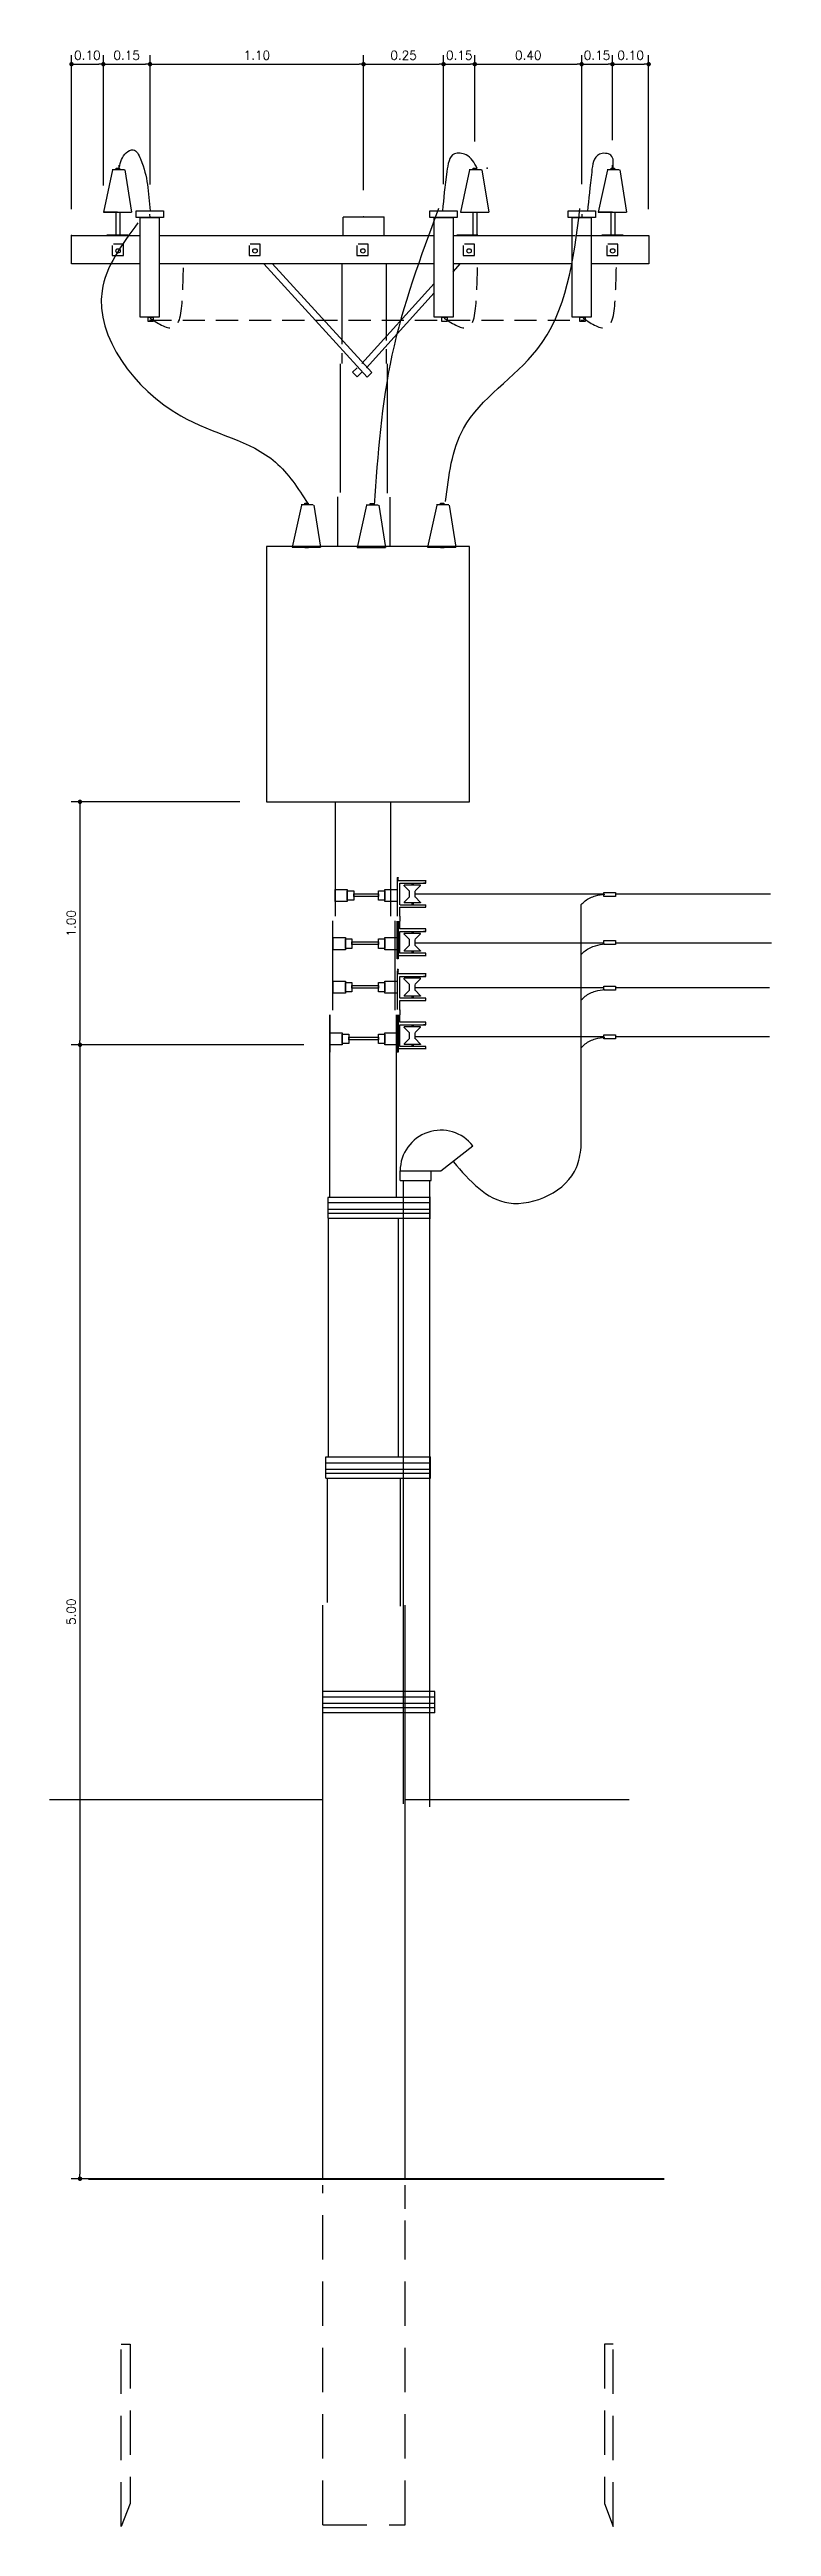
# Model space of a CAD drawing. Extents: x -0.8 to 7.3, y 0 to 28.
import ezdxf

# ---------------------------------------------------------------- set-up
doc = ezdxf.new("R2010")
doc.units = 0
doc.header["$MEASUREMENT"] = 0
for name, pattern in [('DASHDOT', [1, 0.5, -0.25, 0, -0.25]), ('DASHED', [0.75, 0.5, -0.25]), ('HIDDEN', [0.375, 0.25, -0.125])]:
    doc.linetypes.add(name, pattern=pattern)
doc.layers.get('0').update_dxf_attribs({"linetype": 'CONTINUOUS'})
doc.layers.get('DEFPOINTS').update_dxf_attribs({"linetype": 'CONTINUOUS'})
doc.layers.add('DETALHES', color=4, linetype='CONTINUOUS')
doc.styles.add('ROMANS', font='romans.shx')
doc.dimstyles.new('LINEAR', dxfattribs={"dimtxt": 0.1, "dimasz": 0.05, "dimexe": 0.1, "dimexo": 0.3, "dimgap": 0.05, "dimtad": 1, "dimtoh": 1, "dimzin": 1, "dimtxsty": 'ROMANS', "dimblk1": 'DOT', "dimblk2": 'DOT', "dimsah": 1, "dimcen": 0.09, "dimclrd": 1, "dimclre": 1, "dimclrt": 3, "dimazin": 3, "dimtfac": 1, "dimtofl": 0, "dimtmove": 0, "dimatfit": 3, "dimtolj": 1, "dimtzin": 1})

# ---------------------------------------------------------------- blocks, each defined once
blk = doc.blocks.new('_DOT')
at = {"color": 0, "linetype": 'BYBLOCK'}
blk.add_line((-0.5, 0), (-1, 0), dxfattribs=at)
at = {"color": 0, "linetype": 'BYBLOCK', "const_width": 0.5}
blk.add_lwpolyline([(-0.25, 0, 1), (0.25, 0, 1)], format="xyb", close=True, dxfattribs=at)
blk = doc.blocks.new('*D1')
at = {"color": 1, "linetype": 'BYBLOCK'}
for p, q in [((203.842, 145.436), (201.213, 145.436)), ((201.313, 145.386), (201.313, 132.666)), ((203.756, 132.616), (201.213, 132.616))]:
    blk.add_line(p, q, dxfattribs=at)
at = {"layer": 'DEFPOINTS', "color": 0, "linetype": 'BYBLOCK'}
for p in [(204.142, 145.436), (201.313, 132.616), (204.056, 132.616)]:
    blk.add_point(p, dxfattribs=at)
at = {"color": 1, "linetype": 'BYBLOCK', "xscale": 0.05, "yscale": 0.05, "zscale": 0.05}
for p, rotation in [((201.313, 145.436), 90), ((201.313, 132.616), 270)]:
    blk.add_blockref('_DOT', p, dxfattribs=dict(at, rotation=rotation))
at = {"color": 3, "linetype": 'BYBLOCK', "insert": (201.213, 139.026), "char_height": 0.1, "attachment_point": 5, "rotation": 90, "style": 'ROMANS'}
blk.add_mtext('\\A1;5.00', dxfattribs=at)
blk = doc.blocks.new('*D2')
at = {"color": 1, "linetype": 'BYBLOCK'}
for p, q in [((203.121, 148.184), (201.213, 148.184)), ((201.313, 148.134), (201.313, 145.486)), ((203.842, 145.436), (201.213, 145.436))]:
    blk.add_line(p, q, dxfattribs=at)
at = {"layer": 'DEFPOINTS', "color": 0, "linetype": 'BYBLOCK'}
for p in [(203.421, 148.184), (201.313, 145.436), (204.142, 145.436)]:
    blk.add_point(p, dxfattribs=at)
at = {"color": 1, "linetype": 'BYBLOCK', "xscale": 0.05, "yscale": 0.05, "zscale": 0.05}
for p, rotation in [((201.313, 148.184), 90), ((201.313, 145.436), 270)]:
    blk.add_blockref('_DOT', p, dxfattribs=dict(at, rotation=rotation))
at = {"color": 3, "linetype": 'BYBLOCK', "insert": (201.213, 146.81), "char_height": 0.1, "attachment_point": 5, "rotation": 90, "style": 'ROMANS'}
blk.add_mtext('\\A1;1.00', dxfattribs=at)
blk = doc.blocks.new('*D4')
at = {"color": 1, "linetype": 'BYBLOCK'}
for p, q in [((201.577, 155.152), (201.577, 156.624)), ((202.105, 155.165), (202.105, 156.624)), ((201.627, 156.524), (202.055, 156.524))]:
    blk.add_line(p, q, dxfattribs=at)
at = {"layer": 'DEFPOINTS', "color": 0, "linetype": 'BYBLOCK'}
for p in [(202.105, 156.524), (201.577, 154.852), (202.105, 154.865)]:
    blk.add_point(p, dxfattribs=at)
at = {"color": 1, "linetype": 'BYBLOCK', "xscale": 0.05, "yscale": 0.05, "zscale": 0.05, "rotation": 180}
blk.add_blockref('_DOT', (201.577, 156.524), dxfattribs=at)
at = {"color": 1, "linetype": 'BYBLOCK', "xscale": 0.05, "yscale": 0.05, "zscale": 0.05}
blk.add_blockref('_DOT', (202.105, 156.524), dxfattribs=at)
at = {"color": 3, "linetype": 'BYBLOCK', "insert": (201.841, 156.624), "char_height": 0.1, "attachment_point": 5, "style": 'ROMANS'}
blk.add_mtext('\\A1;0.15', dxfattribs=at)
blk = doc.blocks.new('*D5')
at = {"color": 1, "linetype": 'BYBLOCK'}
for p, q in [((201.217, 154.885), (201.217, 156.624)), ((201.577, 155.152), (201.577, 156.624)), ((201.267, 156.524), (201.527, 156.524))]:
    blk.add_line(p, q, dxfattribs=at)
at = {"layer": 'DEFPOINTS', "color": 0, "linetype": 'BYBLOCK'}
for p in [(201.577, 156.524), (201.577, 154.852), (201.217, 154.585)]:
    blk.add_point(p, dxfattribs=at)
at = {"color": 1, "linetype": 'BYBLOCK', "xscale": 0.05, "yscale": 0.05, "zscale": 0.05, "rotation": 180}
blk.add_blockref('_DOT', (201.217, 156.524), dxfattribs=at)
at = {"color": 1, "linetype": 'BYBLOCK', "xscale": 0.05, "yscale": 0.05, "zscale": 0.05}
blk.add_blockref('_DOT', (201.577, 156.524), dxfattribs=at)
at = {"color": 3, "linetype": 'BYBLOCK', "insert": (201.397, 156.624), "char_height": 0.1, "attachment_point": 5, "style": 'ROMANS'}
blk.add_mtext('\\A1;0.10', dxfattribs=at)
blk = doc.blocks.new('*D7')
at = {"color": 1, "linetype": 'BYBLOCK'}
for p, q in [((205.775, 155.648), (205.775, 156.624)), ((206.983, 155.167), (206.983, 156.624)), ((205.825, 156.524), (206.933, 156.524))]:
    blk.add_line(p, q, dxfattribs=at)
at = {"layer": 'DEFPOINTS', "color": 0, "linetype": 'BYBLOCK'}
for p in [(206.983, 156.524), (205.775, 155.348), (206.983, 154.867)]:
    blk.add_point(p, dxfattribs=at)
at = {"color": 1, "linetype": 'BYBLOCK', "xscale": 0.05, "yscale": 0.05, "zscale": 0.05, "rotation": 180}
blk.add_blockref('_DOT', (205.775, 156.524), dxfattribs=at)
at = {"color": 1, "linetype": 'BYBLOCK', "xscale": 0.05, "yscale": 0.05, "zscale": 0.05}
blk.add_blockref('_DOT', (206.983, 156.524), dxfattribs=at)
at = {"color": 3, "linetype": 'BYBLOCK', "insert": (206.379, 156.624), "char_height": 0.1, "attachment_point": 5, "style": 'ROMANS'}
blk.add_mtext('\\A1;0.40', dxfattribs=at)
blk = doc.blocks.new('*D9')
at = {"color": 1, "linetype": 'BYBLOCK'}
for p, q in [((204.518, 155.098), (204.518, 156.624)), ((205.422, 155.167), (205.422, 156.624)), ((204.568, 156.524), (205.372, 156.524))]:
    blk.add_line(p, q, dxfattribs=at)
at = {"layer": 'DEFPOINTS', "color": 0, "linetype": 'BYBLOCK'}
for p in [(205.422, 156.524), (204.518, 154.798), (205.422, 154.867)]:
    blk.add_point(p, dxfattribs=at)
at = {"color": 1, "linetype": 'BYBLOCK', "xscale": 0.05, "yscale": 0.05, "zscale": 0.05, "rotation": 180}
blk.add_blockref('_DOT', (204.518, 156.524), dxfattribs=at)
at = {"color": 1, "linetype": 'BYBLOCK', "xscale": 0.05, "yscale": 0.05, "zscale": 0.05}
blk.add_blockref('_DOT', (205.422, 156.524), dxfattribs=at)
at = {"color": 3, "linetype": 'BYBLOCK', "insert": (204.97, 156.624), "char_height": 0.1, "attachment_point": 5, "style": 'ROMANS'}
blk.add_mtext('\\A1;0.25', dxfattribs=at)
blk = doc.blocks.new('*D8')
at = {"color": 1, "linetype": 'BYBLOCK'}
for p, q in [((205.422, 155.167), (205.422, 156.624)), ((205.775, 155.648), (205.775, 156.624)), ((205.472, 156.524), (205.725, 156.524))]:
    blk.add_line(p, q, dxfattribs=at)
at = {"layer": 'DEFPOINTS', "color": 0, "linetype": 'BYBLOCK'}
for p in [(205.775, 156.524), (205.775, 155.348), (205.422, 154.867)]:
    blk.add_point(p, dxfattribs=at)
at = {"color": 1, "linetype": 'BYBLOCK', "xscale": 0.05, "yscale": 0.05, "zscale": 0.05, "rotation": 180}
blk.add_blockref('_DOT', (205.422, 156.524), dxfattribs=at)
at = {"color": 1, "linetype": 'BYBLOCK', "xscale": 0.05, "yscale": 0.05, "zscale": 0.05}
blk.add_blockref('_DOT', (205.775, 156.524), dxfattribs=at)
at = {"color": 3, "linetype": 'BYBLOCK', "insert": (205.599, 156.624), "char_height": 0.1, "attachment_point": 5, "style": 'ROMANS'}
blk.add_mtext('\\A1;0.15', dxfattribs=at)
blk = doc.blocks.new('*D3')
at = {"color": 1, "linetype": 'BYBLOCK'}
for p, q in [((202.105, 155.167), (202.105, 156.624)), ((204.518, 155.098), (204.518, 156.624)), ((202.155, 156.524), (204.468, 156.524))]:
    blk.add_line(p, q, dxfattribs=at)
at = {"layer": 'DEFPOINTS', "color": 0, "linetype": 'BYBLOCK'}
for p in [(204.518, 156.524), (202.105, 154.867), (204.518, 154.798)]:
    blk.add_point(p, dxfattribs=at)
at = {"color": 1, "linetype": 'BYBLOCK', "xscale": 0.05, "yscale": 0.05, "zscale": 0.05, "rotation": 180}
blk.add_blockref('_DOT', (202.105, 156.524), dxfattribs=at)
at = {"color": 1, "linetype": 'BYBLOCK', "xscale": 0.05, "yscale": 0.05, "zscale": 0.05}
blk.add_blockref('_DOT', (204.518, 156.524), dxfattribs=at)
at = {"color": 3, "linetype": 'BYBLOCK', "insert": (203.312, 156.624), "char_height": 0.1, "attachment_point": 5, "style": 'ROMANS'}
blk.add_mtext('\\A1;1.10', dxfattribs=at)
blk = doc.blocks.new('*D10')
at = {"color": 1, "linetype": 'BYBLOCK'}
for p, q in [((207.331, 155.665), (207.331, 156.624)), ((207.74, 154.885), (207.74, 156.624)), ((207.381, 156.524), (207.69, 156.524))]:
    blk.add_line(p, q, dxfattribs=at)
at = {"layer": 'DEFPOINTS', "color": 0, "linetype": 'BYBLOCK'}
for p in [(207.74, 156.524), (207.331, 155.365), (207.74, 154.585)]:
    blk.add_point(p, dxfattribs=at)
at = {"color": 1, "linetype": 'BYBLOCK', "xscale": 0.05, "yscale": 0.05, "zscale": 0.05, "rotation": 180}
blk.add_blockref('_DOT', (207.331, 156.524), dxfattribs=at)
at = {"color": 1, "linetype": 'BYBLOCK', "xscale": 0.05, "yscale": 0.05, "zscale": 0.05}
blk.add_blockref('_DOT', (207.74, 156.524), dxfattribs=at)
at = {"color": 3, "linetype": 'BYBLOCK', "insert": (207.536, 156.624), "char_height": 0.1, "attachment_point": 5, "style": 'ROMANS'}
blk.add_mtext('\\A1;0.10', dxfattribs=at)
blk = doc.blocks.new('*D6')
at = {"color": 1, "linetype": 'BYBLOCK'}
for p, q in [((206.983, 155.167), (206.983, 156.624)), ((207.331, 155.665), (207.331, 156.624)), ((207.033, 156.524), (207.281, 156.524))]:
    blk.add_line(p, q, dxfattribs=at)
at = {"layer": 'DEFPOINTS', "color": 0, "linetype": 'BYBLOCK'}
for p in [(207.331, 156.524), (207.331, 155.365), (206.983, 154.867)]:
    blk.add_point(p, dxfattribs=at)
at = {"color": 1, "linetype": 'BYBLOCK', "xscale": 0.05, "yscale": 0.05, "zscale": 0.05, "rotation": 180}
blk.add_blockref('_DOT', (206.983, 156.524), dxfattribs=at)
at = {"color": 1, "linetype": 'BYBLOCK', "xscale": 0.05, "yscale": 0.05, "zscale": 0.05}
blk.add_blockref('_DOT', (207.331, 156.524), dxfattribs=at)
at = {"color": 3, "linetype": 'BYBLOCK', "insert": (207.157, 156.624), "char_height": 0.1, "attachment_point": 5, "style": 'ROMANS'}
blk.add_mtext('\\A1;0.15', dxfattribs=at)

msp = doc.modelspace()

# ---------------------------------------------------------------- linework, layer by layer
at = {"layer": 'DETALHES', "color": 3}
for p, q in [((-0.099, 26.644), (-0.203, 26.167)), ((-0.102, 26.649), (0.035, 26.649)), ((-0.058, 26.663), (-0.021, 26.663)), ((-0.058, 26.648), (-0.058, 26.663)), ((-0.056, 26.649), (-0.056, 26.657)), ((-0.026, 26.663), (-0.025, 26.698)), ((-0.021, 26.663), (-0.021, 26.648)), ((0.041, 26.644), (0.117, 26.167)), ((3.936, 26.644), (3.832, 26.167)), ((3.933, 26.649), (4.07, 26.649)), ((3.977, 26.648), (3.977, 26.663)), ((3.977, 26.663), (4.014, 26.663)), ((3.979, 26.649), (3.979, 26.657)), ((4.014, 26.663), (4.014, 26.648)), ((4.076, 26.644), (4.152, 26.167)), ((5.495, 26.644), (5.391, 26.167)), ((5.492, 26.649), (5.628, 26.649)), ((5.535, 26.663), (5.573, 26.663)), ((5.535, 26.648), (5.535, 26.663)), ((5.537, 26.649), (5.537, 26.657)), ((5.552, 26.663), (5.551, 26.698)), ((5.573, 26.663), (5.573, 26.648)), ((5.635, 26.644), (5.711, 26.167)), ((-0.203, 26.167), (0.117, 26.167)), ((-0.043, 26.167), (-0.203, 26.167)), ((-0.058, 26.166), (-0.017, 26.166)), ((0.32, 26.145), (0.321, 26.105)), ((3.832, 26.167), (4.152, 26.167)), ((5.206, 26.145), (5.205, 26.105)), ((5.391, 26.167), (5.711, 26.167)), ((2.035, 22.855), (1.931, 22.379)), ((2.032, 22.86), (2.168, 22.86)), ((2.075, 22.875), (2.113, 22.875)), ((2.075, 22.859), (2.075, 22.875)), ((2.077, 22.86), (2.077, 22.869)), ((2.113, 22.875), (2.113, 22.859)), ((2.175, 22.855), (2.251, 22.379)), ((2.446, 22.388), (2.446, 22.948)), ((2.771, 22.852), (2.667, 22.375)), ((2.768, 22.857), (2.904, 22.857)), ((2.811, 22.871), (2.849, 22.871)), ((2.811, 22.856), (2.811, 22.871)), ((2.813, 22.857), (2.813, 22.866)), ((2.849, 22.871), (2.849, 22.856)), ((2.911, 22.852), (2.987, 22.375)), ((3.038, 22.388), (3.038, 22.945)), ((3.566, 22.855), (3.462, 22.379)), ((3.563, 22.86), (3.7, 22.86)), ((3.607, 22.875), (3.644, 22.875)), ((3.607, 22.859), (3.607, 22.875)), ((3.609, 22.86), (3.609, 22.869)), ((3.644, 22.875), (3.644, 22.859)), ((3.706, 22.855), (3.782, 22.379)), ((2.091, 22.379), (1.931, 22.379)), ((1.931, 22.379), (2.251, 22.379)), ((2.075, 22.377), (2.117, 22.377)), ((2.827, 22.375), (2.667, 22.375)), ((2.667, 22.375), (2.987, 22.375)), ((2.811, 22.374), (2.853, 22.374)), ((3.622, 22.379), (3.462, 22.379)), ((3.462, 22.379), (3.782, 22.379)), ((3.607, 22.377), (3.648, 22.377)), ((3.118, 18.645), (3.118, 18.205)), ((3.119, 18.644), (3.129, 18.644)), ((3.128, 18.608), (3.128, 18.642)), ((3.445, 18.608), (3.128, 18.608)), ((3.129, 18.644), (3.129, 18.64)), ((3.149, 18.58), (3.443, 18.58)), ((3.149, 18.335), (3.149, 18.58)), ((3.198, 18.551), (3.198, 18.559)), ((3.382, 18.559), (3.198, 18.559)), ((3.198, 18.551), (3.258, 18.49)), ((3.256, 18.423), (3.256, 18.49)), ((3.284, 18.579), (3.284, 18.558)), ((3.297, 18.579), (3.297, 18.558)), ((3.322, 18.492), (3.382, 18.554)), ((3.322, 18.423), (3.322, 18.49)), ((3.382, 18.554), (3.382, 18.559)), ((3.443, 18.58), (3.415, 18.58)), ((3.443, 18.58), (3.443, 18.608)), ((3.149, 18.206), (3.149, 18.307)), ((3.149, 18.307), (3.443, 18.307)), ((3.15, 18.205), (3.149, 18.205)), ((3.443, 18.333), (3.15, 18.333)), ((3.15, 18.151), (3.15, 18.205)), ((3.198, 18.364), (3.257, 18.425)), ((3.198, 18.364), (3.198, 18.357)), ((3.382, 18.357), (3.198, 18.357)), ((3.297, 18.358), (3.284, 18.358)), ((3.284, 18.358), (3.284, 18.334)), ((3.284, 18.356), (3.284, 18.334)), ((3.297, 18.358), (3.297, 18.334)), ((3.297, 18.356), (3.297, 18.334)), ((3.321, 18.424), (3.382, 18.361)), ((3.382, 18.361), (3.382, 18.357)), ((3.443, 18.307), (3.443, 18.334)), ((3.118, 17.726), (3.118, 18.15)), ((3.119, 18.099), (3.129, 18.099)), ((3.128, 18.151), (3.128, 17.725)), ((3.128, 18.063), (3.128, 18.097)), ((3.129, 18.099), (3.129, 18.095)), ((3.149, 18.062), (3.149, 18.152)), ((3.149, 18.151), (3.15, 18.151)), ((3.443, 18.062), (3.149, 18.062)), ((3.149, 17.788), (3.149, 18.033)), ((3.149, 18.033), (3.443, 18.033)), ((3.198, 18.004), (3.198, 18.012)), ((3.382, 18.012), (3.198, 18.012)), ((3.198, 18.004), (3.258, 17.943)), ((3.256, 17.876), (3.256, 17.943)), ((3.284, 18.032), (3.284, 18.011)), ((3.297, 18.032), (3.297, 18.011)), ((3.322, 17.945), (3.382, 18.007)), ((3.322, 17.876), (3.322, 17.943)), ((3.382, 18.007), (3.382, 18.012)), ((3.443, 18.033), (3.415, 18.033)), ((3.443, 18.033), (3.443, 18.062)), ((3.13, 17.726), (3.118, 17.726)), ((3.445, 17.759), (3.128, 17.759)), ((3.443, 17.788), (3.149, 17.788)), ((3.198, 17.817), (3.257, 17.878)), ((3.198, 17.817), (3.198, 17.81)), ((3.382, 17.81), (3.198, 17.81)), ((3.284, 17.809), (3.284, 17.787)), ((3.297, 17.809), (3.297, 17.787)), ((3.321, 17.877), (3.382, 17.814)), ((3.382, 17.814), (3.382, 17.81)), ((3.443, 17.76), (3.443, 17.788)), ((3.118, 17.59), (3.118, 17.15)), ((3.119, 17.608), (3.129, 17.608)), ((3.119, 17.589), (3.129, 17.589)), ((3.128, 17.571), (3.128, 17.605)), ((3.128, 17.553), (3.128, 17.587)), ((3.445, 17.553), (3.128, 17.553)), ((3.129, 17.608), (3.129, 17.604)), ((3.129, 17.589), (3.129, 17.585)), ((3.149, 17.28), (3.149, 17.525)), ((3.149, 17.525), (3.443, 17.525)), ((3.198, 17.496), (3.198, 17.504)), ((3.382, 17.504), (3.198, 17.504)), ((3.198, 17.496), (3.258, 17.435)), ((3.198, 17.309), (3.257, 17.37)), ((3.256, 17.368), (3.256, 17.435)), ((3.284, 17.524), (3.284, 17.503)), ((3.297, 17.524), (3.297, 17.503)), ((3.321, 17.369), (3.382, 17.306)), ((3.322, 17.437), (3.382, 17.499)), ((3.322, 17.368), (3.322, 17.435)), ((3.382, 17.499), (3.382, 17.504)), ((3.443, 17.525), (3.415, 17.525)), ((3.443, 17.525), (3.443, 17.553)), ((3.118, 16.671), (3.118, 17.091)), ((3.128, 17.092), (3.128, 16.671)), ((3.149, 17.252), (3.443, 17.252)), ((3.149, 17.145), (3.149, 17.252)), ((3.149, 17.007), (3.149, 17.091)), ((3.443, 17.278), (3.15, 17.278)), ((3.152, 17.092), (3.152, 17.146)), ((3.198, 17.309), (3.198, 17.302)), ((3.382, 17.302), (3.198, 17.302)), ((3.284, 17.303), (3.284, 17.279)), ((3.297, 17.303), (3.284, 17.303)), ((3.284, 17.301), (3.284, 17.279)), ((3.297, 17.303), (3.297, 17.28)), ((3.297, 17.301), (3.297, 17.279)), ((3.382, 17.306), (3.382, 17.302)), ((3.443, 17.252), (3.443, 17.28)), ((3.119, 17.023), (3.129, 17.023)), ((3.128, 16.987), (3.128, 17.021)), ((3.129, 17.023), (3.129, 17.019)), ((3.443, 17.007), (3.149, 17.007)), ((3.149, 16.733), (3.149, 16.978)), ((3.149, 16.978), (3.443, 16.978)), ((3.198, 16.949), (3.198, 16.957)), ((3.382, 16.957), (3.198, 16.957)), ((3.198, 16.949), (3.258, 16.888)), ((3.198, 16.762), (3.257, 16.823)), ((3.256, 16.821), (3.256, 16.889)), ((3.284, 16.977), (3.284, 16.956)), ((3.297, 16.977), (3.297, 16.956)), ((3.321, 16.822), (3.382, 16.759)), ((3.322, 16.89), (3.382, 16.952)), ((3.322, 16.821), (3.322, 16.889)), ((3.382, 16.952), (3.382, 16.957)), ((3.443, 16.978), (3.415, 16.978)), ((3.443, 16.978), (3.443, 17.007)), ((3.13, 16.671), (3.118, 16.671)), ((3.445, 16.705), (3.128, 16.705)), ((3.443, 16.733), (3.149, 16.733)), ((3.198, 16.762), (3.198, 16.755)), ((3.382, 16.755), (3.198, 16.755)), ((3.284, 16.754), (3.284, 16.732)), ((3.297, 16.754), (3.297, 16.732)), ((3.382, 16.759), (3.382, 16.755)), ((3.443, 16.705), (3.443, 16.733)), ((3.611, 15.328), (3.974, 15.609)), ((3.152, 15.328), (3.501, 15.328)), ((3.152, 15.218), (3.152, 15.328)), ((3.152, 15.218), (3.501, 15.218)), ((3.185, 15.219), (3.185, 8.17)), ((3.485, 15.219), (3.485, 8.136)), ((3.501, 15.328), (3.611, 15.328)), ((3.501, 15.218), (3.501, 15.328)), ((3.493, 15.027), (2.336, 15.027)), ((3.493, 14.964), (2.336, 14.964)), ((2.336, 14.895), (3.493, 14.895)), ((3.493, 14.844), (2.336, 14.844)), ((3.492, 14.788), (3.492, 15.026)), ((2.337, 14.791), (2.525, 14.791)), ((2.53, 14.791), (3.493, 14.791)), ((2.311, 11.851), (2.311, 12.093)), ((2.311, 12.093), (3.494, 12.093)), ((3.493, 11.851), (3.493, 12.093)), ((2.311, 11.851), (3.494, 11.851)), ((3.493, 12.024), (2.317, 12.024)), ((2.317, 11.956), (3.493, 11.956)), ((3.493, 11.904), (2.317, 11.904)), ((2.276, 9.444), (3.545, 9.444)), ((3.545, 9.375), (2.276, 9.375)), ((2.276, 9.307), (3.543, 9.307)), ((3.543, 9.255), (2.276, 9.255)), ((3.543, 9.201), (3.543, 9.441)), ((2.273, 9.202), (3.545, 9.202)), ((2.276, 8.214), (-0.811, 8.214)), ((5.738, 8.214), (3.209, 8.214))]:
    msp.add_line(p, q, dxfattribs=at)
at = {"layer": 'DETALHES', "color": 4}
for p, q in [((-0.058, 25.906), (-0.058, 26.166)), ((-0.017, 26.166), (-0.017, 25.906)), ((2.506, 26.113), (2.971, 26.113)), ((2.506, 25.902), (2.506, 26.111)), ((2.971, 25.902), (2.971, 26.113)), ((3.977, 25.906), (3.977, 26.166)), ((4.018, 26.166), (4.018, 25.906)), ((5.535, 25.906), (5.535, 26.166)), ((5.535, 26.166), (5.577, 26.166)), ((5.577, 26.166), (5.577, 25.906)), ((-0.563, 25.581), (-0.563, 25.901)), ((-0.563, 25.901), (-0.057, 25.901)), ((0.077, 25.907), (-0.163, 25.907)), ((-0.069, 25.901), (0.215, 25.901)), ((0.427, 25.901), (3.537, 25.901)), ((3.749, 25.901), (5.13, 25.901)), ((4.031, 25.907), (3.791, 25.907)), ((5.136, 25.901), (5.569, 25.901)), ((5.671, 25.907), (5.431, 25.907)), ((5.56, 25.901), (5.961, 25.901)), ((5.961, 25.901), (5.961, 25.581)), ((-0.055, 25.581), (-0.563, 25.581)), ((0.212, 25.581), (-0.11, 25.581)), ((3.537, 25.581), (0.427, 25.581)), ((2.779, 24.3), (1.611, 25.582)), ((2.831, 24.352), (1.704, 25.585)), ((2.491, 25.579), (2.491, 24.675)), ((2.994, 25.579), (2.994, 24.715)), ((3.749, 25.491), (3.835, 25.586)), ((5.087, 25.581), (3.749, 25.581)), ((5.961, 25.581), (5.321, 25.581)), ((2.72, 24.456), (3.537, 25.362)), ((2.771, 24.408), (3.537, 25.256)), ((2.478, 22.998), (2.478, 24.45)), ((2.491, 24.574), (2.491, 24.454)), ((2.614, 24.356), (2.667, 24.406)), ((2.994, 24.617), (2.994, 24.454)), ((3.009, 22.991), (3.009, 24.453)), ((2.664, 24.306), (2.614, 24.356)), ((2.664, 24.306), (2.722, 24.361)), ((2.357, 15.021), (2.357, 17.092)), ((3.111, 15.021), (3.111, 17.092)), ((2.34, 12.091), (2.34, 14.788)), ((3.131, 12.091), (3.131, 14.788)), ((2.325, 11.842), (2.325, 10.446)), ((3.152, 11.851), (3.152, 10.406)), ((2.276, 3.92), (2.276, 10.418)), ((3.209, 3.92), (3.209, 10.417))]:
    msp.add_line(p, q, dxfattribs=at)
at = {"layer": 'DETALHES'}
for p, q in [((3.977, 26.166), (4.018, 26.166)), ((5.551, 26.167), (5.391, 26.167)), ((2.779, 24.3), (2.831, 24.352)), ((2.421, 18.207), (2.421, 19.499)), ((3.048, 18.207), (3.048, 19.499)), ((2.391, 17.145), (2.391, 18.153)), ((3.094, 17.145), (3.094, 18.153)), ((2.357, 17.092), (2.357, 16.671)), ((2.337, 14.791), (2.337, 15.026))]:
    msp.add_line(p, q, dxfattribs=at)
at = {"layer": 'DETALHES', "color": 2}
for p, q in [((-0.103, 25.789), (-0.103, 25.676)), ((0.024, 25.803), (-0.09, 25.803)), ((0.024, 25.676), (0.024, 25.803)), ((1.444, 25.789), (1.444, 25.676)), ((1.571, 25.803), (1.457, 25.803)), ((1.571, 25.676), (1.571, 25.803)), ((2.663, 25.789), (2.663, 25.676)), ((2.791, 25.803), (2.677, 25.803)), ((2.791, 25.676), (2.791, 25.803)), ((3.864, 25.789), (3.864, 25.676)), ((3.991, 25.803), (3.877, 25.803)), ((3.991, 25.676), (3.991, 25.803)), ((5.486, 25.789), (5.486, 25.676)), ((5.613, 25.803), (5.499, 25.803)), ((5.613, 25.676), (5.613, 25.803)), ((-0.103, 25.676), (0.024, 25.676)), ((1.444, 25.676), (1.571, 25.676)), ((2.663, 25.676), (2.791, 25.676)), ((3.864, 25.676), (3.991, 25.676)), ((5.486, 25.676), (5.613, 25.676)), ((0, 2.06), (0.1, 2.06)), ((5.56, 2.06), (5.46, 2.06))]:
    msp.add_line(p, q, dxfattribs=at)
at = {"layer": 'DETALHES', "color": 2, "linetype": 'HIDDEN'}
msp.add_line((0.319, 24.947), (5.233, 24.947), dxfattribs=at)
at = {"layer": 'DETALHES', "color": 6}
for p, q in [((6.137, 3.932), (-0.412, 3.932)), ((6.137, 3.922), (-0.371, 3.922))]:
    msp.add_line(p, q, dxfattribs=at)
at = {"layer": 'DETALHES', "color": 4, "linetype": 'DASHED'}
for p, q in [((2.276, 0.02), (2.276, 3.86)), ((3.209, 0.02), (3.209, 3.46)), ((2.276, 0.02), (3.209, 0.02))]:
    msp.add_line(p, q, dxfattribs=at)
at = {"layer": 'DETALHES', "linetype": 'DASHED'}
msp.add_line((3.209, 3.591), (3.209, 3.86), dxfattribs=at)
at = {"layer": 'DETALHES', "color": 2, "linetype": 'DASHED'}
for p, q in [((0, 0), (0, 2.06)), ((0.1, 2.06), (0.1, 0.26)), ((5.46, 2.06), (5.46, 0.26)), ((5.56, 0), (5.56, 2.06)), ((0.1, 0.26), (0, 0)), ((5.46, 0.26), (5.56, 0))]:
    msp.add_line(p, q, dxfattribs=at)
at = {"layer": 'DETALHES', "color": 3}
for points in [[(0.167, 26.182), (0.476, 26.182), (0.476, 26.105), (0.167, 26.105)], [(0.215, 26.105), (0.427, 26.105), (0.427, 24.978), (0.215, 24.978)], [(3.488, 26.182), (3.797, 26.182), (3.797, 26.105), (3.488, 26.105)], [(3.537, 26.105), (3.749, 26.105), (3.749, 24.978), (3.537, 24.978)], [(5.049, 26.182), (5.358, 26.182), (5.358, 26.105), (5.049, 26.105)], [(5.097, 26.105), (5.31, 26.105), (5.31, 24.978), (5.097, 24.978)], [(0.302, 24.978), (0.36, 24.978), (0.36, 24.93), (0.302, 24.93)], [(3.623, 24.978), (3.681, 24.978), (3.681, 24.93), (3.623, 24.93)], [(5.184, 24.978), (5.242, 24.978), (5.242, 24.93), (5.184, 24.93)], [(1.641, 19.499), (3.935, 19.499), (3.935, 22.388), (1.641, 22.388)], [(2.417, 18.508), (2.553, 18.508), (2.553, 18.373), (2.417, 18.373)], [(2.553, 18.494), (2.628, 18.494), (2.628, 18.387), (2.553, 18.387)], [(2.905, 18.494), (2.98, 18.494), (2.98, 18.387), (2.905, 18.387)], [(2.98, 18.508), (3.116, 18.508), (3.116, 18.373), (2.98, 18.373)], [(2.628, 18.459), (2.905, 18.459), (2.905, 18.431), (2.628, 18.431)], [(2.396, 17.964), (2.532, 17.964), (2.532, 17.828), (2.396, 17.828)], [(2.532, 17.949), (2.607, 17.949), (2.607, 17.843), (2.532, 17.843)], [(2.905, 17.949), (2.98, 17.949), (2.98, 17.843), (2.905, 17.843)], [(2.98, 17.964), (3.116, 17.964), (3.116, 17.828), (2.98, 17.828)], [(2.607, 17.915), (2.905, 17.915), (2.905, 17.886), (2.607, 17.886)], [(2.396, 17.472), (2.532, 17.472), (2.532, 17.337), (2.396, 17.337)], [(2.532, 17.458), (2.607, 17.458), (2.607, 17.351), (2.532, 17.351)], [(2.607, 17.423), (2.905, 17.423), (2.905, 17.394), (2.607, 17.394)], [(2.905, 17.458), (2.98, 17.458), (2.98, 17.351), (2.905, 17.351)], [(2.98, 17.472), (3.116, 17.472), (3.116, 17.337), (2.98, 17.337)], [(2.362, 16.887), (2.498, 16.887), (2.498, 16.752), (2.362, 16.752)], [(2.498, 16.873), (2.573, 16.873), (2.573, 16.766), (2.498, 16.766)], [(2.573, 16.838), (2.905, 16.838), (2.905, 16.81), (2.573, 16.81)], [(2.905, 16.873), (2.98, 16.873), (2.98, 16.766), (2.905, 16.766)], [(2.98, 16.887), (3.116, 16.887), (3.116, 16.752), (2.98, 16.752)]]:
    msp.add_lwpolyline(points, close=True, dxfattribs=at)
at = {"layer": 'DETALHES', "color": 6}
for points in [[(3.329, 18.458), (5.454, 18.458)], [(5.196, 15.592), (5.196, 18.337)], [(5.586, 18.458), (7.336, 18.458)], [(3.329, 17.906), (5.454, 17.906)], [(5.586, 17.906), (7.348, 17.906)], [(3.329, 17.401), (5.454, 17.401)], [(5.586, 17.401), (7.324, 17.401)], [(3.329, 16.848), (5.454, 16.848)], [(5.586, 16.848), (7.324, 16.848)]]:
    msp.add_lwpolyline(points, dxfattribs=at)
at = {"layer": 'DETALHES', "color": 4}
for points in [[(5.454, 18.476), (5.586, 18.476), (5.586, 18.429), (5.454, 18.429)], [(5.454, 17.933), (5.586, 17.933), (5.586, 17.886), (5.454, 17.886)], [(5.454, 17.416), (5.586, 17.416), (5.586, 17.369), (5.454, 17.369)], [(5.454, 16.867), (5.586, 16.867), (5.586, 16.82), (5.454, 16.82)]]:
    msp.add_lwpolyline(points, close=True, dxfattribs=at)
at = {"layer": 'DETALHES', "color": 2, "linetype": 'DASHDOT', "const_width": 0.001}
msp.add_lwpolyline([(2.74, 2.06), (5.44, 2.06), (0.04, 2.06)], dxfattribs=at)
at = {"layer": 'DETALHES', "color": 2}
for centre in [(-0.036, 25.729), (1.511, 25.729), (2.731, 25.729), (3.931, 25.729), (5.553, 25.729)]:
    msp.add_circle(centre, 0.0249, dxfattribs=at)
at = {"layer": 'DETALHES', "color": 3}
msp.add_arc((3.611, 15.328), 0.459, 37.6407, 180, dxfattribs=at)
at = {"layer": 'DETALHES', "color": 6}
for points in [[(-0.023, 26.67), (0.056, 26.839), (0.134, 26.872), (0.217, 26.768), (0.295, 26.48), (0.325, 26.18)], [(4.022, 26.664), (3.896, 26.815), (3.765, 26.826), (3.679, 26.626), (3.63, 26.182)], [(5.555, 26.658), (5.533, 26.81), (5.403, 26.821), (5.316, 26.62), (5.268, 26.176)], [(0.186, 26.045), (-0.218, 25.278), (0.672, 23.864), (1.744, 23.339), (2.108, 22.874)], [(3.585, 26.207), (3.059, 24.551), (2.856, 22.854)], [(3.665, 22.894), (3.868, 23.722), (4.697, 24.611), (5.183, 26.207)], [(3.753, 15.429), (4.38, 14.965), (5.146, 15.367), (5.196, 15.592)]]:
    msp.add_spline(points, degree=3, dxfattribs=at)
at = {"layer": 'DETALHES', "color": 2, "linetype": 'HIDDEN'}
for points in [[(0.325, 24.968), (0.59, 24.861), (0.692, 25.222), (0.703, 25.577)], [(3.649, 24.968), (3.914, 24.861), (4.015, 25.222), (4.027, 25.577)], [(5.218, 24.968), (5.483, 24.861), (5.584, 25.222), (5.596, 25.577)]]:
    msp.add_spline(points, degree=3, dxfattribs=at)
at = {"layer": 'DETALHES', "color": 6}
for points in [[(5.196, 18.337), (5.211, 18.352), (5.257, 18.398), (5.351, 18.441), (5.429, 18.452), (5.464, 18.457)], [(5.196, 17.773), (5.211, 17.788), (5.257, 17.833), (5.351, 17.877), (5.429, 17.888), (5.464, 17.893)], [(5.196, 17.259), (5.211, 17.274), (5.257, 17.319), (5.351, 17.362), (5.429, 17.373), (5.464, 17.378)], [(5.196, 16.719), (5.211, 16.735), (5.257, 16.78), (5.351, 16.823), (5.429, 16.834), (5.464, 16.839)]]:
    msp.add_open_spline(points, degree=3, knots=[0.0186331, 0.0186331, 0.0186331, 0.0186331, 0.0821143, 0.2114897, 0.3185401, 0.3185401, 0.3185401, 0.3185401], dxfattribs=at)
at = {"layer": 'DETALHES', "color": 0, "linetype": 'BYBLOCK'}
for p in [(4.136, 26.663), (0.325, 26.182), (0.325, 26.182), (3.63, 26.182)]:
    msp.add_point(p, dxfattribs=at)
at = {"layer": 'DETALHES', "color": 4}
for p in [(2.739, 26.113), (-0.563, 25.901)]:
    msp.add_point(p, dxfattribs=at)

# ---------------------------------------------------------------- dimensions: what is measured, and where the dimension line sits
at = {"layer": 'DETALHES'}
for base, p1, p2, text, picture, middle in [((-0.203, 27.84), (-0.563, 25.901), (-0.203, 26.167), '0.10', '*D5', (-0.383, 27.84)), ((3.995, 27.84), (3.643, 26.182), (3.995, 26.663), '0.15', '*D8', (3.819, 27.84)), ((5.551, 27.84), (5.204, 26.182), (5.551, 26.681), '0.15', '*D6', (5.377, 27.84)), ((5.961, 27.84), (5.551, 26.681), (5.961, 25.901), '0.10', '*D10', (5.756, 27.84))]:
    dim = msp.add_linear_dim(base=base, p1=p1, p2=p2, text=text, dimstyle='LINEAR', dxfattribs=at)
    dim.commit()
    dim.dimension.update_dxf_attribs({"geometry": picture, "text_midpoint": middle, "dimtype": 128, "insert": (-201.78, -128.684)})
for base, p1, p2, text, picture, middle in [((0.325, 27.84), (-0.203, 26.167), (0.325, 26.18), '0.15', '*D4', (0.061, 27.94)), ((2.739, 27.84), (0.325, 26.182), (2.739, 26.113), '1.10', '*D3', (1.532, 27.94)), ((3.643, 27.84), (2.739, 26.113), (3.643, 26.182), '0.25', '*D9', (3.191, 27.94)), ((5.204, 27.84), (3.995, 26.663), (5.204, 26.182), '0.40', '*D7', (4.6, 27.94))]:
    dim = msp.add_linear_dim(base=base, p1=p1, p2=p2, text=text, dimstyle='LINEAR', dxfattribs=at)
    dim.commit()
    dim.dimension.update_dxf_attribs({"geometry": picture, "text_midpoint": middle, "insert": (-201.78, -128.684)})
for base, p1, p2, text, picture, middle in [((-0.466, 16.752), (1.641, 19.499), (2.362, 16.752), '1.00', '*D2', (-0.566, 18.126)), ((-0.466, 3.932), (2.362, 16.752), (2.276, 3.932), '5.00', '*D1', (-0.566, 10.342))]:
    dim = msp.add_linear_dim(base=base, p1=p1, p2=p2, angle=90, text=text, dimstyle='LINEAR', dxfattribs=at)
    dim.commit()
    dim.dimension.update_dxf_attribs({"geometry": picture, "text_midpoint": middle, "insert": (-201.78, -128.684)})

doc.saveas('drawing.dxf')
